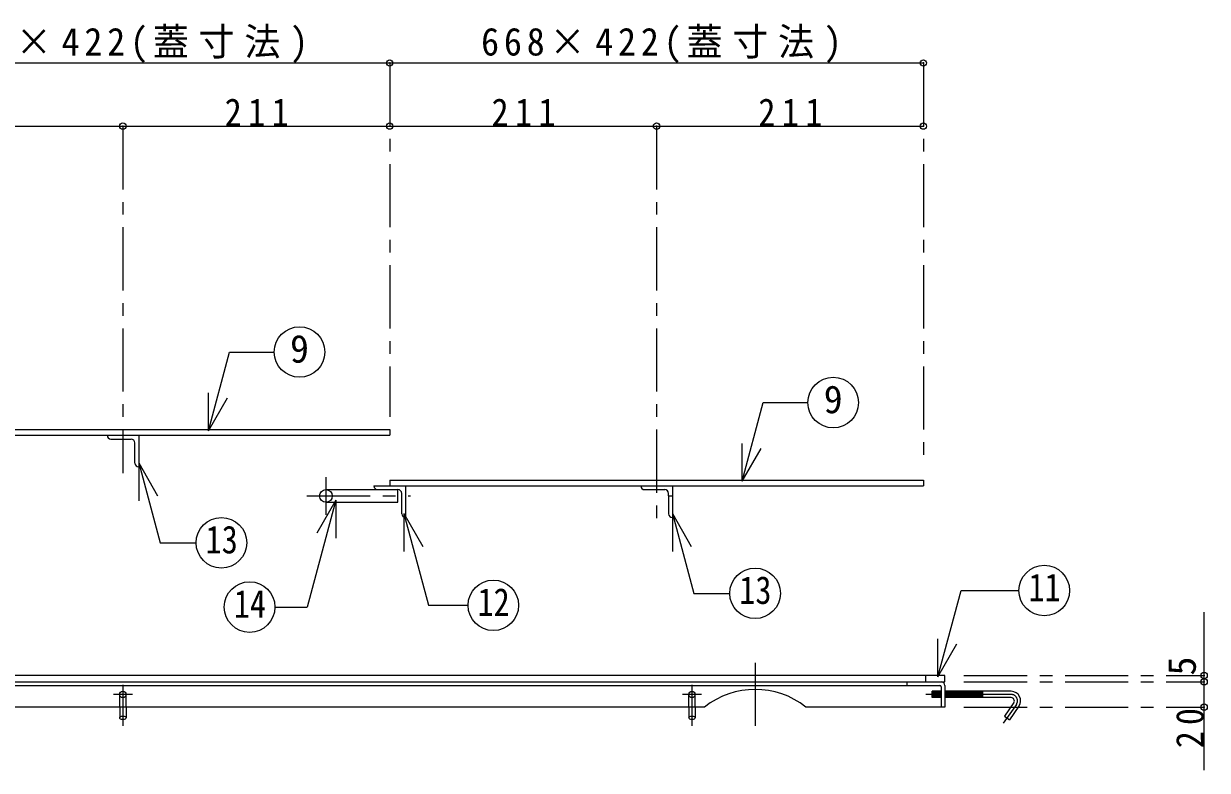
# Model space of a CAD drawing. Units: millimetres at full size, sheet at 1:10; some dimension numbers follow another scale. Extents: x -2125 to 1925, y -1405 to 1405.
# Drawn here: x -411 to 525, y -395 to 196 of the extents above; entities that cross this region are included whole.
import ezdxf
from ezdxf.enums import TextEntityAlignment as Align

# ---------------------------------------------------------------- set-up
doc = ezdxf.new("R2010")
doc.units = ezdxf.units.MM
doc.header["$LTSCALE"] = 10
doc.header["$PDMODE"] = 32
doc.header["$PDSIZE"] = 5
doc.linetypes.add('CHAIN1', pattern=[8, 5, -1, 1, -1])
doc.linetypes.add('DASHED1', pattern=[1.8, 1.2, -0.6])
doc.layers.add('0-A', color=4, linetype='Continuous', lineweight=9)
doc.styles.add('ＭＳ ゴシック', font='')
doc.styles.get('ＭＳ ゴシック').set_extended_font_data('MS Gothic')

msp = doc.modelspace()

# ---------------------------------------------------------------- linework, layer by layer
at = {"layer": '0-A'}
for p, q in [((-543.8, 164.52), (-121.8, 164.52)), ((-121.8, 164.52), (300.2, 164.52)), ((-543.8, 114.52), (-332.8, 114.52)), ((-332.8, 114.52), (-121.8, 114.52)), ((-121.8, 114.52), (89.2, 114.52)), ((89.2, 114.52), (300.2, 114.52)), ((522.2, -324.98), (522.2, -269.98)), ((302.2, -319.98), (-967.8, -319.98)), ((522.2, -394.98), (522.2, -324.98)), ((307.1, -332.48), (307.51, -337.48)), ((308.11, -332.48), (308.51, -337.48)), ((309.11, -332.48), (309.52, -337.48)), ((310.11, -332.48), (310.52, -337.48)), ((311.12, -332.48), (311.52, -337.48)), ((312.12, -332.48), (312.53, -337.48)), ((313.12, -332.48), (313.53, -337.48)), ((314.13, -332.48), (314.2, -333.44)), ((317.2, -333.31), (317.54, -337.48)), ((318.14, -332.48), (318.55, -337.48)), ((319.14, -332.48), (319.55, -337.48)), ((320.15, -332.48), (320.55, -337.48)), ((321.15, -332.48), (321.56, -337.48)), ((322.15, -332.48), (322.56, -337.48)), ((323.16, -332.48), (323.56, -337.48)), ((324.16, -332.48), (324.57, -337.48)), ((325.16, -332.48), (325.57, -337.48)), ((326.17, -332.48), (326.57, -337.48)), ((327.17, -332.48), (327.58, -337.48)), ((328.17, -332.48), (328.58, -337.48)), ((329.18, -332.48), (329.58, -337.48)), ((330.18, -332.48), (330.59, -337.48)), ((331.18, -332.48), (331.59, -337.48)), ((332.19, -332.48), (332.59, -337.48)), ((333.19, -332.48), (333.6, -337.48)), ((334.19, -332.48), (334.6, -337.48)), ((335.2, -332.48), (335.6, -337.48)), ((336.2, -332.48), (336.61, -337.48)), ((337.2, -332.48), (337.61, -337.48)), ((338.21, -332.48), (338.61, -337.48)), ((339.21, -332.48), (339.62, -337.48)), ((340.21, -332.48), (340.62, -337.48)), ((341.22, -332.48), (341.62, -337.48)), ((342.22, -332.48), (342.63, -337.48)), ((343.22, -332.48), (343.63, -337.48)), ((344.23, -332.48), (344.63, -337.48)), ((345.23, -332.48), (345.64, -337.48)), ((346.23, -332.48), (346.64, -337.48)), ((347.1, -337.48), (347.1, -332.48)), ((127.2, -344.98), (-979.8, -344.98)), ((-335.3, -344.98), (-335.3, -353.48)), ((-330.3, -344.98), (-330.3, -353.48)), ((114.7, -344.98), (114.7, -353.48)), ((119.7, -344.98), (119.7, -353.48)), ((314.2, -344.98), (207.2, -344.98))]:
    msp.add_line(p, q, dxfattribs=at)
at = {"layer": '0-A', "linetype": 'CHAIN1'}
for p, q in [((-121.8, 164.52), (-121.8, -115.48)), ((300.2, 164.52), (300.2, -155.48)), ((-332.8, 114.52), (-332.8, -159.98)), ((89.2, 114.52), (89.2, -199.98)), ((-172.3, -162.98), (-172.3, -192.98)), ((-187.3, -177.98), (-105.3, -177.98)), ((167.2, -309.98), (167.2, -359.91)), ((-332.8, -327.48), (-332.8, -359.91)), ((117.2, -327.48), (117.2, -359.91)), ((332.2, -319.98), (522.2, -319.98)), ((332.2, -324.98), (522.2, -324.98)), ((-325.3, -334.98), (-340.3, -334.98)), ((124.7, -334.98), (109.7, -334.98)), ((369.6, -334.98), (302.1, -334.98)), ((332.2, -344.98), (522.2, -344.98)), ((373.69, -342.85), (363.38, -357.57))]:
    msp.add_line(p, q, dxfattribs=at)
at = {"layer": '0-A', "color": 7, "lineweight": 18}
for p, q in [((-265.14, -126.35), (-248.47, -64.13)), ((-248.47, -64.13), (-213.13, -64.13)), ((-265.14, -126.35), (-265.14, -96.35)), ((-265.14, -126.35), (-250.14, -100.37)), ((156.86, -166.35), (173.53, -104.13)), ((173.53, -104.13), (208.87, -104.13)), ((156.86, -166.35), (156.86, -136.35)), ((156.86, -166.35), (171.86, -140.37)), ((-320.33, -151.84), (-320.33, -181.84)), ((-320.33, -151.84), (-303.41, -215)), ((-320.33, -151.84), (-305.33, -177.82)), ((-172.3, -172.98), (-131.3, -172.98)), ((-164.4, -181.31), (-187.06, -265.87)), ((-164.4, -181.31), (-179.4, -207.29)), ((-172.3, -182.98), (-115.3, -182.98)), ((-164.4, -181.31), (-164.4, -211.31)), ((98.7, -177.98), (98.7, -191.98)), ((101.7, -177.98), (101.7, -194.98)), ((-110.54, -191.84), (-110.54, -221.84)), ((-110.54, -191.84), (-95.54, -217.82)), ((101.67, -191.84), (116.67, -217.82)), ((101.67, -191.84), (101.67, -221.84)), ((-303.41, -215), (-274.89, -215)), ((311.71, -320.97), (329.98, -252.79)), ((329.98, -252.79), (375.75, -252.79)), ((-212.61, -265.87), (-187.06, -265.87)), ((311.71, -320.97), (311.71, -290.97)), ((311.71, -320.97), (326.71, -294.99)), ((-952.8, -324.98), (287.2, -324.98)), ((-952.8, -327.98), (287.2, -327.98)), ((314.2, -332.48), (307.1, -332.48)), ((307.1, -337.48), (307.1, -332.48)), ((369.6, -332.48), (317.2, -332.48)), ((314.2, -337.48), (307.1, -337.48)), ((369.6, -337.48), (317.2, -337.48)), ((375.74, -344.28), (368.3, -354.91))]:
    msp.add_line(p, q, dxfattribs=at)
at = {"layer": '0-A', "color": 5, "lineweight": 25}
for p, q in [((-556.3, -129.98), (-121.8, -129.98)), ((-543.8, -125.48), (-121.8, -125.48)), ((-320.3, -129.98), (-320.3, -154.98)), ((-121.8, -125.48), (-121.8, -129.98)), ((-342.3, -132.98), (-326.3, -132.98)), ((-323.3, -151.98), (-323.3, -135.98)), ((-121.8, -165.48), (-121.8, -169.98)), ((-121.8, -165.48), (300.2, -165.48)), ((300.2, -165.48), (300.2, -169.98)), ((-134.3, -169.98), (300.2, -169.98)), ((-131.3, -172.98), (-115.3, -172.98)), ((-115.3, -182.98), (-115.3, -172.98)), ((-112.3, -191.98), (-112.3, -175.98)), ((-109.3, -169.98), (-109.3, -194.98)), ((79.7, -172.98), (95.7, -172.98)), ((98.7, -177.98), (98.7, -175.98)), ((101.7, -169.98), (101.7, -177.98)), ((98.7, -177.98), (101.7, -177.98)), ((287.2, -324.98), (317.2, -324.98)), ((287.2, -324.98), (287.2, -327.98)), ((317.2, -319.98), (302.2, -319.98)), ((302.2, -324.98), (302.2, -319.98)), ((317.2, -324.98), (317.2, -319.98)), ((287.2, -327.98), (313.2, -327.98)), ((314.2, -328.98), (314.2, -344.98)), ((317.2, -327.98), (317.2, -344.98)), ((317.2, -344.98), (314.2, -344.98))]:
    msp.add_line(p, q, dxfattribs=at)
at = {"layer": '0-A', "linetype": 'DASHED1'}
for p, q in [((-335.3, -344.98), (-335.3, -334.98)), ((-330.3, -344.98), (-330.3, -334.98)), ((114.7, -344.98), (114.7, -334.98)), ((119.7, -344.98), (119.7, -334.98))]:
    msp.add_line(p, q, dxfattribs=at)
at = {"layer": '0-A', "color": 7, "lineweight": 18}
for points in [[(-110.54, -191.84), (-91.08, -264.46), (-59.87, -264.46)], [(101.67, -191.84), (118.59, -255), (147.11, -255)], [(371.65, -341.42), (364.2, -352.04), (368.3, -354.91)]]:
    msp.add_lwpolyline(points, dxfattribs=at)
for centre in [(-193.13, -64.13), (228.87, -104.13), (-254.89, -215), (395.75, -252.79), (167.11, -255), (-232.61, -265.87), (-39.87, -264.46)]:
    msp.add_circle(centre, 20, dxfattribs=at)
at = {"layer": '0-A', "color": 5, "lineweight": 25}
msp.add_circle((-172.3, -177.98), 5, dxfattribs=at)
at = {"layer": '0-A'}
for centre in [(-332.8, -334.98), (117.2, -334.98)]:
    msp.add_circle(centre, 2.5, dxfattribs=at)
at = {"layer": '0-A', "color": 5, "lineweight": 25}
for centre, radius, start, end in [((-342.3, -129.98), 3, 180, 270), ((-326.3, -135.98), 3, 0, 90), ((-320.3, -151.98), 3, 180, 270), ((-131.3, -169.98), 3, 180, 270), ((-115.3, -175.98), 3, 0, 90), ((79.7, -169.98), 3, 180, 270), ((95.7, -175.98), 3, 0, 90), ((-109.3, -191.98), 3, 180, 270), ((314.2, -327.98), 3, 0, 90), ((313.2, -328.98), 1, 0, 90)]:
    msp.add_arc(centre, radius, start, end, dxfattribs=at)
at = {"layer": '0-A', "color": 7, "lineweight": 18}
for centre, radius, start, end in [((101.7, -191.98), 3, 180, 270), ((369.6, -339.98), 7.5, 325, 90), ((369.6, -339.98), 2.5, 325, 90)]:
    msp.add_arc(centre, radius, start, end, dxfattribs=at)
at = {"layer": '0-A'}
msp.add_arc((167.2, -395.12), 64.14, 51.41991, 128.58009, dxfattribs=at)
at = {"layer": '0-A', "linetype": 'CHAIN1'}
msp.add_arc((369.6, -339.98), 5, 325, 90, dxfattribs=at)
at = {"layer": '0-A'}
for centre in [(-332.8, -353.47), (117.2, -353.47)]:
    msp.add_ellipse(centre, major_axis=(2.5, 0), ratio=0.57, dxfattribs=at)
for p in [(-121.8, 164.52), (300.2, 164.52), (-332.8, 114.52), (-121.8, 114.52), (89.2, 114.52), (300.2, 114.52), (522.2, -319.98), (522.2, -324.98), (522.2, -344.98)]:
    msp.add_point(p, dxfattribs=at)

# ---------------------------------------------------------------- texts
at = {"layer": '0-A', "color": 7, "style": 'ＭＳ ゴシック'}
for p in [(-200.63, -79.13), (221.37, -119.13)]:
    msp.add_text('9', height=21.99, dxfattribs=at).set_placement(p, align=Align.BOTTOM_LEFT)
at = {"layer": '0-A', "color": 7, "style": 'ＭＳ ゴシック', "width": 0.85}
for s, p in [('13', (-267.39, -230)), ('13', (154.61, -270)), ('11', (383.25, -267.79)), ('12', (-52.37, -279.46)), ('14', (-245.11, -280.87))]:
    msp.add_text(s, height=21.99, dxfattribs=at).set_placement(p, align=Align.BOTTOM_LEFT)
at = {"layer": '0-A', "color": 7, "style": 'ＭＳ ゴシック'}
msp.add_text('5', height=21.99, rotation=90, dxfattribs=at).set_placement((522.2, -319.98), align=Align.BOTTOM_LEFT)
at = {"layer": '0-A', "color": 7, "char_height": 21.99, "attachment_point": 7, "style": 'ＭＳ ゴシック'}
for s, insert in [('\\T1.27;\\W0.95;668×422(蓋寸法)', (-471.55, 164.52)), ('\\T1.27;\\W0.95;668×422(蓋寸法)', (-49.55, 164.52)), ('\\T1.38;\\W0.9;211', (-252.3, 114.52)), ('\\T1.38;\\W0.9;211', (-41.3, 114.52)), ('\\T1.38;\\W0.9;211', (169.7, 114.52))]:
    msp.add_mtext(s, dxfattribs=dict(at, insert=insert))
at = {"layer": '0-A', "color": 7, "insert": (522.2, -377.48), "char_height": 21.99, "attachment_point": 7, "rotation": 90, "style": 'ＭＳ ゴシック'}
msp.add_mtext('\\T1.36;\\W0.9;20', dxfattribs=at)

doc.saveas('drawing.dxf')
